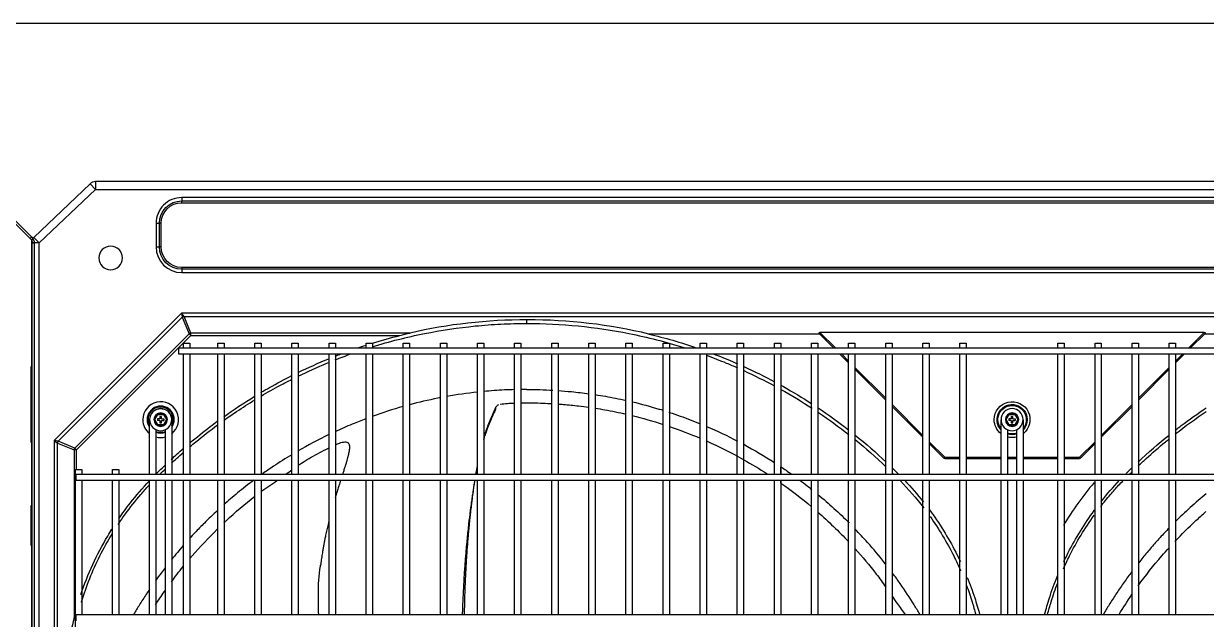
# Model space of a CAD drawing. Header units: millimetres. Extents: x 0 to 504600, y 0 to 118800.
# Drawn here: x 431758 to 432506, y 46161 to 46538 of the extents above; entities that cross this region are included whole.
import ezdxf

# ---------------------------------------------------------------- set-up
doc = ezdxf.new("R2010")
doc.units = ezdxf.units.MM
doc.header["$LTSCALE"] = 200
doc.layers.add('LG-AIRCON', color=240, linetype='Continuous')

# ---------------------------------------------------------------- blocks, each defined once
blk = doc.blocks.new('UXB1', base_point=(168674.67, -72229.04))
at = {"layer": 'LG-AIRCON', "color": 0}
for p, q in [((168053.54, -72188.36), (168053.54, -71507.37)), ((168058.54, -71507.37), (168058.54, -72188.36)), ((168067.94, -72063.22), (168067.94, -71572.66)), ((168070.06, -71574.19), (168070.06, -72061.7)), ((168081.39, -71590.98), (168081.39, -72044.9)), ((168081.96, -71949.12), (168081.96, -71951.12)), ((168080.54, -72057.36), (168080.54, -71950.89)), ((168081.96, -71951.12), (168081.96, -71953.12)), ((168081.96, -71953.12), (169266.49, -71953.12)), ((168085.39, -72037.9), (168085.39, -71953.12)), ((168104.89, -71953.12), (168104.89, -72037.9)), ((168108.89, -72037.9), (168108.89, -71953.12)), ((168128.39, -71953.12), (168128.39, -72037.9)), ((168132.39, -72037.9), (168132.39, -71953.12)), ((168138.38, -71953.12), (168138.38, -72037.91)), ((168142.38, -72037.91), (168142.38, -71953.12)), ((168149.95, -71953.11), (168149.95, -72037.9)), ((168153.95, -72037.9), (168153.95, -71953.11)), ((168171.52, -71953.11), (168171.52, -72037.9)), ((168175.52, -72037.9), (168175.52, -71953.11)), ((168195.02, -71953.11), (168195.02, -72037.9)), ((168199.01, -72037.9), (168199.01, -71953.11)), ((168218.51, -71953.11), (168218.51, -72037.9)), ((168222.51, -72037.9), (168222.51, -71953.11)), ((168242.01, -71953.11), (168242.01, -72037.9)), ((168246.01, -72037.9), (168246.01, -71953.11)), ((168265.5, -71953.11), (168265.5, -72037.9)), ((168269.5, -72037.9), (168269.5, -71953.11)), ((168289, -71953.11), (168289, -72037.9)), ((168293, -72037.9), (168293, -71953.11)), ((168312.5, -71953.11), (168312.5, -72037.9)), ((168316.5, -72037.9), (168316.5, -71953.11)), ((168335.99, -71953.11), (168335.99, -72037.9)), ((168339.99, -72037.9), (168339.99, -71953.11)), ((168359.49, -71953.11), (168359.49, -72037.9)), ((168363.49, -72037.9), (168363.49, -71953.11)), ((168382.99, -71953.11), (168382.99, -72037.9)), ((168386.99, -72037.9), (168386.99, -71953.11)), ((168406.48, -71953.11), (168406.48, -72037.9)), ((168410.48, -72037.9), (168410.48, -71953.11)), ((168429.98, -71953.11), (168429.98, -72037.9)), ((168433.98, -72037.9), (168433.98, -71953.11)), ((168453.48, -71953.11), (168453.48, -72037.9)), ((168457.47, -72037.9), (168457.47, -71953.11)), ((168476.97, -71953.11), (168476.97, -72037.9)), ((168480.97, -72037.9), (168480.97, -71953.11)), ((168500.47, -71953.11), (168500.47, -72037.9)), ((168504.47, -72037.9), (168504.47, -71953.11)), ((168523.96, -71953.11), (168523.96, -72037.9)), ((168527.96, -72037.9), (168527.96, -71953.11)), ((168547.46, -71953.11), (168547.46, -72037.9)), ((168551.46, -72037.9), (168551.46, -71953.11)), ((168570.96, -71953.11), (168570.96, -72037.9)), ((168574.96, -72037.9), (168574.96, -71953.11)), ((168594.45, -71953.11), (168594.45, -72037.9)), ((168598.45, -72037.9), (168598.45, -71953.11)), ((168617.95, -71953.11), (168617.95, -72037.9)), ((168621.95, -72037.9), (168621.95, -71953.11)), ((168641.45, -71953.11), (168641.45, -72037.9)), ((168645.45, -72037.9), (168645.45, -71953.11)), ((168667.44, -71953.12), (168667.44, -72037.9)), ((168671.44, -72037.9), (168671.44, -71953.12)), ((168677.44, -71953.12), (168677.44, -72037.91)), ((168681.43, -72037.91), (168681.44, -71953.12)), ((168703.44, -71953.11), (168703.44, -72037.9)), ((168707.44, -72037.9), (168707.44, -71953.11)), ((168726.93, -71953.11), (168726.93, -72037.9)), ((168730.93, -72037.9), (168730.93, -71953.11)), ((168750.43, -71953.11), (168750.43, -72037.9)), ((168754.43, -72037.9), (168754.43, -71953.11)), ((168773.93, -71953.11), (168773.93, -72037.9)), ((168777.92, -72037.9), (168777.92, -71953.11)), ((168053.34, -71997.24), (168053.34, -72000.24)), ((168053.34, -72000.24), (168053.34, -72022.08)), ((168053.54, -72000.24), (168053.34, -72000.24)), ((169266.49, -72037.91), (168081.96, -72037.91)), ((168081.96, -72037.91), (168081.96, -72039.9)), ((168528.01, -72036.36), (168528.01, -72037.9)), ((168081.39, -72044.9), (168085.39, -72044.9)), ((168081.96, -72039.9), (168081.96, -72041.9)), ((168081.96, -72041.9), (169266.49, -72041.9)), ((168082.09, -72044.9), (168082.09, -72057.36)), ((168085.39, -72044.9), (168085.39, -72041.9)), ((168104.89, -72041.9), (168104.89, -72044.9)), ((168104.89, -72044.9), (168108.89, -72044.9)), ((168108.89, -72044.9), (168108.89, -72041.9)), ((168128.39, -72041.9), (168128.39, -72053.25)), ((168132.39, -72053.25), (168132.39, -72041.9)), ((168138.38, -72041.9), (168138.38, -72053.25)), ((168142.38, -72053.25), (168142.38, -72041.9)), ((168149.95, -72041.9), (168149.95, -72117.89)), ((168153.95, -72117.89), (168153.95, -72041.9)), ((168171.52, -72041.9), (168171.52, -72117.89)), ((168175.52, -72117.89), (168175.52, -72041.9)), ((168195.02, -72041.9), (168195.02, -72117.89)), ((168199.01, -72117.89), (168199.01, -72041.9)), ((168218.51, -72041.9), (168218.51, -72117.89)), ((168222.51, -72117.89), (168222.51, -72041.9)), ((168242.01, -72041.9), (168242.01, -72117.89)), ((168246.01, -72117.89), (168246.01, -72041.9)), ((168265.5, -72041.9), (168265.5, -72117.89)), ((168269.5, -72117.89), (168269.5, -72041.9)), ((168289, -72041.9), (168289, -72117.89)), ((168293, -72117.89), (168293, -72041.9)), ((168312.5, -72041.9), (168312.5, -72117.89)), ((168316.5, -72117.89), (168316.5, -72041.9)), ((168335.99, -72041.9), (168335.99, -72117.89)), ((168339.99, -72117.89), (168339.99, -72041.9)), ((168359.49, -72041.9), (168359.49, -72117.89)), ((168363.49, -72117.89), (168363.49, -72041.9)), ((168382.99, -72041.9), (168382.99, -72117.89)), ((168386.99, -72117.89), (168386.99, -72041.9)), ((168406.48, -72041.9), (168406.48, -72117.89)), ((168410.48, -72117.89), (168410.48, -72041.9)), ((168429.98, -72041.9), (168429.98, -72117.89)), ((168433.98, -72117.89), (168433.98, -72041.9)), ((168453.48, -72041.9), (168453.48, -72117.89)), ((168457.47, -72117.89), (168457.47, -72041.9)), ((168476.97, -72041.9), (168476.97, -72117.89)), ((168480.97, -72117.89), (168480.97, -72041.9)), ((168500.47, -72041.9), (168500.47, -72117.89)), ((168504.47, -72117.89), (168504.47, -72041.9)), ((168523.96, -72041.9), (168523.96, -72117.89)), ((168527.96, -72117.89), (168527.96, -72041.9)), ((168528.01, -72041.9), (168528.01, -72046.62)), ((168547.46, -72041.9), (168547.46, -72117.89)), ((168551.46, -72117.89), (168551.46, -72041.9)), ((168570.96, -72041.9), (168570.96, -72117.89)), ((168574.96, -72117.89), (168574.96, -72041.9)), ((168594.45, -72041.9), (168594.45, -72117.89)), ((168598.45, -72117.89), (168598.45, -72041.9)), ((168617.95, -72041.9), (168617.95, -72117.89)), ((168621.95, -72117.89), (168621.95, -72041.9)), ((168641.45, -72041.9), (168641.45, -72117.89)), ((168645.45, -72117.89), (168645.45, -72041.9)), ((168667.44, -72041.9), (168667.44, -72053.25)), ((168671.44, -72053.25), (168671.44, -72041.9)), ((168677.44, -72041.9), (168677.44, -72053.25)), ((168681.43, -72053.25), (168681.43, -72041.9)), ((168703.44, -72041.9), (168703.44, -72117.89)), ((168707.44, -72117.89), (168707.44, -72041.9)), ((168726.93, -72041.9), (168726.93, -72117.89)), ((168730.93, -72117.89), (168730.93, -72041.9)), ((168750.43, -72041.9), (168750.43, -72117.89)), ((168754.43, -72117.89), (168754.43, -72041.9)), ((168773.93, -72041.9), (168773.93, -72117.89)), ((168777.92, -72117.89), (168777.92, -72041.9)), ((168128.39, -72053.25), (168128.39, -72056.07)), ((168132.39, -72056.07), (168132.39, -72053.25)), ((168138.38, -72053.25), (168138.38, -72056.08)), ((168142.38, -72056.08), (168142.38, -72053.25)), ((168621.95, -72061.41), (168631.22, -72052.14)), ((168621.95, -72062.54), (168631.78, -72052.71)), ((168631.78, -72052.71), (168631.22, -72052.14)), ((168631.78, -72051.91), (168641.45, -72051.91)), ((168631.78, -72051.91), (168631.78, -72052.71)), ((168631.78, -72052.71), (168641.45, -72052.71)), ((168645.45, -72051.91), (168667.44, -72051.91)), ((168645.45, -72052.71), (168667.44, -72052.71)), ((168667.44, -72053.25), (168667.44, -72056.07)), ((168671.44, -72051.91), (168677.44, -72051.91)), ((168671.44, -72052.71), (168677.44, -72052.71)), ((168671.44, -72056.07), (168671.44, -72053.25)), ((168677.44, -72053.25), (168677.44, -72056.08)), ((168681.43, -72051.91), (168703.44, -72051.91)), ((168681.43, -72052.71), (168703.44, -72052.71)), ((168681.43, -72056.08), (168681.43, -72053.25)), ((168707.43, -72051.91), (168717.09, -72051.91)), ((168707.43, -72052.71), (168717.09, -72052.71)), ((168717.09, -72052.71), (168717.09, -72051.91)), ((168717.66, -72052.14), (168717.09, -72052.71)), ((168717.09, -72052.71), (168726.93, -72062.55)), ((168717.66, -72052.14), (168726.93, -72061.41)), ((168067.94, -72063.22), (168070.06, -72061.7)), ((168070.06, -72061.7), (168080.54, -72057.36)), ((168080.99, -72058.46), (168070.52, -72062.8)), ((168082.09, -72057.36), (168080.54, -72057.36)), ((168082.09, -72057.36), (168080.99, -72058.46)), ((168153.42, -72130.88), (168080.99, -72058.46)), ((168082.09, -72057.36), (168154.52, -72129.78)), ((168128.39, -72056.07), (168128.39, -72059.73)), ((168128.39, -72056.49), (168128.39, -72076.32)), ((168128.39, -72056.49), (168128.39, -72076.47)), ((168132.39, -72059.73), (168132.39, -72056.07)), ((168132.39, -72070.16), (168132.39, -72056.49)), ((168138.38, -72056.08), (168138.38, -72059.73)), ((168138.38, -72059.73), (168138.38, -72062.56)), ((168142.38, -72059.73), (168142.38, -72056.08)), ((168142.38, -72056.08), (168142.38, -72056.08)), ((168142.38, -72059.73), (168142.38, -72059.73)), ((168142.38, -72062.56), (168142.38, -72059.73)), ((168667.44, -72056.07), (168667.44, -72059.73)), ((168667.44, -72059.73), (168667.44, -72062.56)), ((168671.44, -72059.73), (168671.44, -72056.07)), ((168671.44, -72062.56), (168671.44, -72059.73)), ((168677.44, -72056.08), (168677.44, -72059.73)), ((168677.44, -72059.73), (168677.44, -72062.56)), ((168681.43, -72059.73), (168681.43, -72056.08)), ((168681.43, -72056.08), (168681.43, -72056.08)), ((168681.43, -72059.73), (168681.43, -72059.73)), ((168681.43, -72062.56), (168681.43, -72059.73)), ((168053.34, -72062.05), (168053.34, -72106.89)), ((168070.52, -72062.8), (168067.94, -72063.22)), ((168148.66, -72143.93), (168067.94, -72063.22)), ((168070.52, -72062.8), (168149.08, -72141.36)), ((168138.38, -72062.56), (168138.38, -72070.16)), ((168142.38, -72076.33), (168142.38, -72062.56)), ((168598.45, -72084.9), (168617.95, -72065.41)), ((168598.45, -72086.04), (168617.95, -72066.54)), ((168667.44, -72062.56), (168667.44, -72076.3)), ((168671.44, -72070.16), (168671.44, -72062.56)), ((168677.44, -72062.56), (168677.44, -72070.16)), ((168681.43, -72076.35), (168681.43, -72062.56)), ((168730.93, -72065.41), (168750.43, -72084.91)), ((168730.93, -72066.55), (168750.43, -72086.04)), ((168131.14, -72076.49), (168133.26, -72072.81)), ((168133.26, -72080.17), (168131.14, -72076.49)), ((168131.14, -72076.49), (168131.71, -72076.49)), ((168133.55, -72073.31), (168131.71, -72076.49)), ((168131.71, -72076.49), (168133.55, -72079.67)), ((168133.26, -72072.81), (168137.51, -72072.81)), ((168133.26, -72072.81), (168133.55, -72073.31)), ((168134.89, -72075.99), (168133.39, -72075.99)), ((168133.39, -72076.99), (168133.39, -72075.99)), ((168137.22, -72073.31), (168133.55, -72073.31)), ((168134.89, -72074.49), (168135.89, -72074.49)), ((168134.89, -72075.99), (168134.89, -72074.49)), ((168135.89, -72074.49), (168135.89, -72075.99)), ((168135.89, -72075.99), (168137.39, -72075.99)), ((168137.22, -72073.31), (168137.51, -72072.81)), ((168139.06, -72076.49), (168137.22, -72073.31)), ((168137.22, -72079.67), (168139.06, -72076.49)), ((168137.39, -72076.99), (168137.39, -72075.99)), ((168137.51, -72072.81), (168139.63, -72076.49)), ((168139.63, -72076.49), (168137.51, -72080.17)), ((168139.06, -72076.49), (168139.63, -72076.49)), ((168670.19, -72076.49), (168672.31, -72072.81)), ((168672.31, -72080.17), (168670.19, -72076.49)), ((168670.19, -72076.49), (168670.77, -72076.49)), ((168672.6, -72073.31), (168670.77, -72076.49)), ((168670.77, -72076.49), (168672.6, -72079.67)), ((168672.31, -72072.81), (168676.56, -72072.81)), ((168672.31, -72072.81), (168672.6, -72073.31)), ((168673.94, -72075.99), (168672.44, -72075.99)), ((168672.44, -72076.99), (168672.44, -72075.99)), ((168676.27, -72073.31), (168672.6, -72073.31)), ((168673.94, -72074.49), (168674.94, -72074.49)), ((168673.94, -72075.99), (168673.94, -72074.49)), ((168674.94, -72074.49), (168674.94, -72075.99)), ((168674.94, -72075.99), (168676.44, -72075.99)), ((168676.27, -72073.31), (168676.56, -72072.81)), ((168678.11, -72076.49), (168676.27, -72073.31)), ((168676.27, -72079.67), (168678.11, -72076.49)), ((168676.44, -72076.99), (168676.44, -72075.99)), ((168676.56, -72072.81), (168678.69, -72076.49)), ((168678.69, -72076.49), (168676.56, -72080.17)), ((168678.11, -72076.49), (168678.69, -72076.49)), ((168133.26, -72080.17), (168133.55, -72079.67)), ((168137.51, -72080.17), (168133.26, -72080.17)), ((168134.89, -72076.99), (168133.39, -72076.99)), ((168133.55, -72079.67), (168137.22, -72079.67)), ((168134.89, -72078.49), (168134.89, -72076.99)), ((168134.89, -72078.49), (168135.89, -72078.49)), ((168135.89, -72076.99), (168135.89, -72078.49)), ((168135.89, -72076.99), (168137.39, -72076.99)), ((168137.22, -72079.67), (168137.51, -72080.17)), ((168672.31, -72080.17), (168672.6, -72079.67)), ((168676.56, -72080.17), (168672.31, -72080.17)), ((168673.94, -72076.99), (168672.44, -72076.99)), ((168672.6, -72079.67), (168676.27, -72079.67)), ((168673.94, -72078.49), (168673.94, -72076.99)), ((168673.94, -72078.49), (168674.94, -72078.49)), ((168674.94, -72076.99), (168674.94, -72078.49)), ((168674.94, -72076.99), (168676.44, -72076.99)), ((168676.27, -72079.67), (168676.56, -72080.17)), ((168574.96, -72108.4), (168594.45, -72088.9)), ((168574.96, -72109.53), (168594.45, -72090.04)), ((168754.43, -72088.91), (168773.92, -72108.41)), ((168754.43, -72090.04), (168773.93, -72109.54)), ((168053.54, -72106.89), (168053.34, -72106.89)), ((168053.34, -72106.89), (168053.34, -72109.89)), ((168565.46, -72117.89), (168570.96, -72112.4)), ((168566.6, -72117.89), (168570.96, -72113.53)), ((168777.92, -72112.41), (168783.41, -72117.89)), ((168777.92, -72113.54), (168782.28, -72117.89)), ((169201.5, -72117.89), (168146.95, -72117.89)), ((168146.95, -72117.89), (168146.95, -72119.89)), ((168146.95, -72119.89), (168146.95, -72121.89)), ((168146.95, -72121.89), (169201.5, -72121.89)), ((168149.95, -72121.89), (168149.95, -72124.89)), ((168149.95, -72124.89), (168153.95, -72124.89)), ((168153.95, -72124.89), (168153.95, -72121.89)), ((168171.52, -72121.89), (168171.52, -72124.89)), ((168171.52, -72124.89), (168175.52, -72124.89)), ((168175.52, -72124.89), (168175.52, -72121.89)), ((168195.02, -72121.89), (168195.02, -72124.89)), ((168195.02, -72124.89), (168199.01, -72124.89)), ((168199.01, -72124.89), (168199.01, -72121.89)), ((168218.51, -72121.89), (168218.51, -72124.89)), ((168218.51, -72124.89), (168222.51, -72124.89)), ((168222.51, -72124.89), (168222.51, -72121.89)), ((168242.01, -72121.89), (168242.01, -72124.89)), ((168242.01, -72124.89), (168246.01, -72124.89)), ((168246.01, -72124.89), (168246.01, -72121.89)), ((168265.5, -72121.89), (168265.5, -72124.89)), ((168265.5, -72124.89), (168269.5, -72124.89)), ((168269.5, -72124.89), (168269.5, -72121.89)), ((168289, -72121.89), (168289, -72124.89)), ((168289, -72124.89), (168293, -72124.89)), ((168293, -72124.89), (168293, -72121.89)), ((168312.5, -72121.89), (168312.5, -72124.89)), ((168312.5, -72124.89), (168316.5, -72124.89)), ((168316.5, -72124.89), (168316.5, -72121.89)), ((168335.99, -72121.89), (168335.99, -72124.89)), ((168335.99, -72124.89), (168339.99, -72124.89)), ((168339.99, -72124.89), (168339.99, -72121.89)), ((168359.49, -72121.89), (168359.49, -72124.89)), ((168359.49, -72124.89), (168363.49, -72124.89)), ((168363.49, -72124.89), (168363.49, -72121.89)), ((168382.99, -72121.89), (168382.99, -72124.89)), ((168382.99, -72124.89), (168386.99, -72124.89)), ((168386.99, -72124.89), (168386.99, -72121.89)), ((168406.48, -72121.89), (168406.48, -72124.89)), ((168406.48, -72124.89), (168410.48, -72124.89)), ((168410.48, -72124.89), (168410.48, -72121.89)), ((168429.98, -72121.89), (168429.98, -72124.89)), ((168429.98, -72124.89), (168433.98, -72124.89)), ((168433.98, -72124.89), (168433.98, -72121.89)), ((168453.48, -72121.89), (168453.48, -72124.89)), ((168453.48, -72124.89), (168457.47, -72124.89)), ((168457.47, -72124.89), (168457.47, -72121.89)), ((168476.97, -72121.89), (168476.97, -72124.89)), ((168476.97, -72124.89), (168480.97, -72124.89)), ((168480.97, -72124.89), (168480.97, -72121.89)), ((168500.47, -72121.89), (168500.47, -72124.89)), ((168500.47, -72124.89), (168504.47, -72124.89)), ((168504.47, -72124.89), (168504.47, -72121.89)), ((168523.96, -72121.89), (168523.96, -72124.89)), ((168523.96, -72124.89), (168527.96, -72124.89)), ((168527.96, -72124.89), (168527.96, -72121.89)), ((168547.46, -72121.89), (168547.46, -72124.89)), ((168547.46, -72124.89), (168551.46, -72124.89)), ((168551.46, -72124.89), (168551.46, -72121.89)), ((168552.46, -72130.89), (168561.46, -72121.89)), ((168552.79, -72131.69), (168562.6, -72121.89)), ((168570.96, -72121.89), (168570.96, -72124.89)), ((168570.96, -72124.89), (168574.96, -72124.89)), ((168574.96, -72124.89), (168574.96, -72121.89)), ((168594.45, -72121.89), (168594.45, -72124.89)), ((168594.45, -72124.89), (168598.45, -72124.89)), ((168598.45, -72124.89), (168598.45, -72121.89)), ((168617.95, -72121.89), (168617.95, -72124.89)), ((168617.95, -72124.89), (168621.95, -72124.89)), ((168621.95, -72124.89), (168621.95, -72121.89)), ((168641.45, -72121.89), (168641.45, -72124.89)), ((168641.45, -72124.89), (168645.45, -72124.89)), ((168645.45, -72124.89), (168645.45, -72121.89)), ((168703.44, -72121.89), (168703.44, -72124.89)), ((168703.44, -72124.89), (168707.44, -72124.89)), ((168707.44, -72124.89), (168707.44, -72121.89)), ((168726.93, -72121.89), (168726.93, -72124.89)), ((168726.93, -72124.89), (168730.93, -72124.89)), ((168730.93, -72124.89), (168730.93, -72121.89)), ((168750.43, -72121.89), (168750.43, -72124.89)), ((168750.43, -72124.89), (168754.43, -72124.89)), ((168754.43, -72124.89), (168754.43, -72121.89)), ((168773.93, -72121.89), (168773.93, -72124.89)), ((168773.93, -72124.89), (168777.92, -72124.89)), ((168777.92, -72124.89), (168777.92, -72121.89)), ((168786.28, -72121.89), (168796.08, -72131.69)), ((168787.41, -72121.89), (168796.41, -72130.89)), ((168149.08, -72141.36), (168153.42, -72130.88)), ((168154.52, -72131.34), (168150.18, -72141.81)), ((168154.52, -72129.78), (168153.42, -72130.88)), ((168154.52, -72129.78), (168286.79, -72129.78)), ((168154.52, -72129.78), (168154.52, -72131.34)), ((168293.28, -72131.34), (168154.52, -72131.34)), ((168552.66, -72130.69), (168444.46, -72130.69)), ((168796.08, -72131.69), (168552.79, -72131.69)), ((168904.43, -72130.69), (168796.21, -72130.69)), ((168148.66, -72143.93), (168149.08, -72141.36)), ((168150.18, -72141.81), (168148.66, -72143.93)), ((169200.23, -72143.93), (168148.66, -72143.93)), ((168150.18, -72141.81), (169198.7, -72141.81)), ((168148.72, -72169.6), (169200.16, -72169.6)), ((168148.72, -72171.73), (168148.72, -72169.6)), ((169200.16, -72171.73), (168148.72, -72171.73)), ((168148.72, -72172.85), (168148.72, -72171.73)), ((169200.16, -72172.85), (168148.72, -72172.85)), ((168058.54, -72188.36), (168053.54, -72188.36)), ((168055, -72191.89), (168058.54, -72188.36)), ((168058.54, -72188.36), (168094.22, -72222.16)), ((168132.48, -72200.84), (168132.48, -72185.85)), ((168132.48, -72185.85), (168134.6, -72185.85)), ((168134.6, -72185.85), (168134.6, -72200.84)), ((168135.72, -72185.85), (168134.6, -72185.85)), ((168135.72, -72185.85), (168135.72, -72200.84)), ((168090.68, -72225.69), (168055, -72191.89)), ((168132.48, -72200.84), (168134.6, -72200.84)), ((168135.72, -72200.84), (168134.6, -72200.84)), ((168148.72, -72213.84), (169200.16, -72213.84)), ((168148.72, -72213.84), (168148.72, -72214.96)), ((168148.72, -72214.96), (169200.16, -72214.96)), ((168148.72, -72217.08), (168148.72, -72214.96)), ((169200.16, -72217.08), (168148.72, -72217.08)), ((168090.68, -72225.69), (168094.22, -72222.16)), ((168094.22, -72222.16), (169255.13, -72222.16)), ((168094.22, -72227.16), (168094.22, -72222.16)), ((169255.13, -72227.16), (168094.22, -72227.16))]:
    blk.add_line(p, q, dxfattribs=at)
for centre, radius in [((168135.39, -72076.49), 7), ((168135.39, -72076.49), 4.25), ((168135.39, -72076.49), 4.25), ((168674.44, -72076.49), 7), ((168674.44, -72076.49), 4.25), ((168674.44, -72076.49), 4.25), ((168103.73, -72178.85), 7.5)]:
    blk.add_circle(centre, radius, dxfattribs=at)
for centre, radius, start, end in [((168054.14, -71997.24), 0.8, 138.58948, 180), ((168631.78, -72052.71), 0.8, 90, 135), ((168717.09, -72052.71), 0.8, 45, 90), ((168674.44, -72076.49), 11.33, 180, 51.85692), ((168674.44, -72076.49), 11.33, 128.13746, 180), ((168674.44, -72076.49), 11.33, 74.65506, 105.33943), ((168674.44, -72076.49), 9.56, 71.73561, 108.26428), ((168674.44, -72076.49), 9, 70.54325, 109.45702), ((168674.44, -72076.49), 9.56, 137.01949, 0), ((168674.44, -72076.49), 9, 141.03565, 0), ((168674.44, -72076.49), 9.56, 0, 42.98056), ((168674.44, -72076.49), 9, 0, 38.95884), ((168148.72, -72185.85), 14.12, 90, 180), ((168148.72, -72185.85), 13, 90, 180), ((168148.72, -72200.84), 14.12, 180, 270), ((168148.72, -72200.84), 13, 180, 270)]:
    blk.add_arc(centre, radius, start, end, dxfattribs=at)
at = {"layer": 'LG-AIRCON', "color": 0, "extrusion": (0, 0, -1)}
for centre, radius, start, end in [((-168135.39, -72076.49), 11.33, 0, 51.85121), ((-168135.39, -72076.49), 11.33, 128.14308, 0), ((-168135.39, -72076.49), 11.33, 74.64936, 105.34505), ((-168135.39, -72076.49), 8.56, 69.50254, 110.49186), ((-168135.39, -72076.49), 8, 67.97802, 112.0104), ((-168135.39, -72076.49), 8.56, 0, 35.19559), ((-168135.39, -72076.49), 8.56, 144.78738, 0), ((-168135.39, -72076.49), 8, 151.01995, 0), ((-168135.39, -72076.49), 8, 0, 28.95757), ((-168054.14, -72109.89), 0.8, 318.58948, 0), ((-168148.72, -72185.85), 16.24, 0, 90), ((-168058.54, -72188.36), 5, 315, 0), ((-168148.72, -72200.84), 16.24, 270, 0), ((-168094.22, -72222.16), 5, 270, 315)]:
    blk.add_arc(centre, radius, start, end, dxfattribs=at)
at = {"layer": 'LG-AIRCON', "color": 0}
for centre, major_axis, ratio, start_param, end_param in [((168071.62, -72061.7), (0.84, -2.03), 0.678598, 4.438375, 4.986403), ((168082.09, -72057.36), (0.84, -2.03), 0.678598, 4.438375, 4.986403), ((168154.52, -72129.78), (2.03, -0.84), 0.678598, 4.438375, 4.986403), ((168553.59, -72130.89), (1.37, 0.57), 0.414214, 2.356194, 3.926991), ((168795.28, -72130.89), (-1.37, 0.57), 0.414214, 2.356194, 3.926991), ((168150.18, -72140.26), (2.03, -0.84), 0.678598, 4.438375, 4.986403)]:
    blk.add_ellipse(centre, major_axis=major_axis, ratio=ratio, start_param=start_param, end_param=end_param, dxfattribs=at)
for points, knots in [([(168080.54, -71950.89), (168077.66, -71939.35), (168075.87, -71927.64), (168074.77, -71909.79), (168074.51, -71903.82), (168073.96, -71891.89), (168073.71, -71885.92), (168072.62, -71856.05), (168072.18, -71832.07), (168072.18, -71808.1)], [0, 0, 0, 0, 0.25, 0.25, 0.375, 0.375, 0.5, 0.5, 1, 1, 1, 1]), ([(168128.31, -71969.03), (168127.63, -71968.03), (168125.46, -71964.8), (168122.11, -71959.57), (168119.52, -71955.28), (168118.35, -71953.29)], [0, 0, 0, 0, 0.194465, 0.627386, 1, 1, 1, 1]), ([(168236.52, -71984.62), (168236.47, -71984.32), (168235.28, -71978.19), (168234.96, -71967.61), (168235.03, -71957.37), (168235.24, -71953.12)], [0, 0, 0, 0, 0.028763, 0.596266, 1, 1, 1, 1]), ([(168326.54, -71953.11), (168326.54, -71953.41), (168326.54, -71954.08), (168326.59, -71955.21), (168326.73, -71956.88), (168326.78, -71958.81), (168326.8, -71961.02), (168326.89, -71963.42), (168327.09, -71965.94), (168327.2, -71968.09), (168327.23, -71969.82), (168327.26, -71971.39), (168327.48, -71973.45), (168327.58, -71975.68), (168327.66, -71977.82), (168327.81, -71980.14), (168328.06, -71982.59), (168328.21, -71984.72), (168328.28, -71986.47), (168328.37, -71988.1), (168328.65, -71990.21), (168328.79, -71992.52), (168328.93, -71994.71), (168329.15, -71997), (168329.45, -71999.39), (168329.64, -72001.52), (168329.76, -72003.32), (168329.92, -72005.03), (168330.27, -72007.2), (168330.46, -72009.76), (168330.69, -72012.03), (168331, -72014.32), (168331.33, -72016.61), (168331.55, -72018.85), (168331.9, -72021.8), (168332.35, -72024.04), (168332.62, -72026.67), (168332.94, -72029.17), (168333.41, -72031.81), (168333.76, -72034.04), (168334.01, -72035.89), (168334.19, -72037.03), (168334.32, -72037.66), (168334.37, -72037.91)], [0, 0, 0, 0, 0.010355, 0.022017, 0.034912, 0.06644, 0.084702, 0.104252, 0.145583, 0.183247, 0.197905, 0.209829, 0.23371, 0.264361, 0.282067, 0.301316, 0.342279, 0.380092, 0.394981, 0.407215, 0.43204, 0.463541, 0.481722, 0.501226, 0.542595, 0.579874, 0.594265, 0.606592, 0.633467, 0.667291, 0.686602, 0.707431, 0.750283, 0.785454, 0.798796, 0.843668, 0.862, 0.881783, 0.924485, 0.963805, 0.979109, 0.991789, 1, 1, 1, 1]), ([(168327.77, -71953.1), (168327.78, -71953.53), (168327.79, -71954.28), (168327.81, -71955.69), (168327.84, -71957.01), (168327.87, -71958.68), (168327.9, -71960.03), (168327.95, -71961.73), (168327.99, -71963.24), (168328.04, -71964.9), (168328.08, -71966.37), (168328.13, -71967.85), (168328.19, -71969.49), (168328.24, -71970.96), (168328.31, -71972.6), (168328.37, -71974.08), (168328.44, -71975.74), (168328.51, -71977.25), (168328.59, -71978.76), (168328.67, -71980.41), (168328.75, -71981.87), (168328.84, -71983.49), (168328.92, -71984.94), (168329.02, -71986.56), (168329.12, -71988.17), (168329.21, -71989.62), (168329.32, -71991.24), (168329.42, -71992.71), (168329.54, -71994.35), (168329.65, -71995.82), (168329.76, -71997.26), (168329.88, -71998.85), (168330.01, -72000.43), (168330.14, -72002), (168330.28, -72003.58), (168330.41, -72004.99), (168330.55, -72006.56), (168330.68, -72007.98), (168330.83, -72009.57), (168330.98, -72011), (168331.12, -72012.42), (168331.28, -72013.97), (168331.43, -72015.36), (168331.59, -72016.88), (168331.75, -72018.25), (168331.92, -72019.77), (168332.1, -72021.29), (168332.26, -72022.65), (168332.45, -72024.16), (168332.62, -72025.53), (168332.82, -72027.05), (168333, -72028.42), (168333.18, -72029.77), (168333.38, -72031.25), (168333.57, -72032.56), (168333.78, -72034.02), (168333.95, -72035.18), (168334.16, -72036.58), (168334.28, -72037.4), (168334.36, -72037.92)], [0, 0, 0, 0, 0.014465, 0.025686, 0.048127, 0.059348, 0.081789, 0.09301, 0.115451, 0.132282, 0.149113, 0.165944, 0.182775, 0.205216, 0.216437, 0.238878, 0.255709, 0.27254, 0.289371, 0.306202, 0.328643, 0.339864, 0.362305, 0.379136, 0.395967, 0.418408, 0.429629, 0.45207, 0.468901, 0.485732, 0.502563, 0.519394, 0.541835, 0.558666, 0.575497, 0.597939, 0.609159, 0.631601, 0.648431, 0.665262, 0.682093, 0.698924, 0.721366, 0.732586, 0.755028, 0.771859, 0.78869, 0.811131, 0.822351, 0.844793, 0.861624, 0.878455, 0.895286, 0.912117, 0.934558, 0.945779, 0.96822, 0.97944, 1, 1, 1, 1]), ([(168598.43, -71964.74), (168599.52, -71963.17), (168602.24, -71959.31), (168605.08, -71955.48), (168606.71, -71953.15)], [0, 0, 0, 0, 0.404883, 1, 1, 1, 1]), ([(168616.03, -71953.29), (168614.86, -71955.28), (168610.87, -71961.89), (168605.12, -71970.6), (168600.36, -71977.17), (168598.73, -71979.35)], [0, 0, 0, 0, 0.221999, 0.739418, 1, 1, 1, 1]), ([(168645.61, -71971.51), (168646.88, -71968.1), (168648.05, -71964.65), (168649.93, -71958.52), (168650.69, -71955.84), (168651.38, -71953.15)], [0, 0, 0, 0, 0.563574, 0.563574, 1, 1, 1, 1]), ([(168646.06, -71976.67), (168647.78, -71972.41), (168649.35, -71968.1), (168651.88, -71960.28), (168652.91, -71956.77), (168653.84, -71953.23)], [0, 0, 0, 0, 0.555539, 0.555539, 1, 1, 1, 1]), ([(168695.03, -71953.19), (168695.96, -71956.71), (168696.98, -71960.2), (168699.62, -71968.38), (168701.33, -71973.05), (168703.22, -71977.66)], [0, 0, 0, 0, 0.420981, 0.420981, 1, 1, 1, 1]), ([(168696.9, -71953.13), (168697.6, -71955.83), (168698.36, -71958.52), (168700.42, -71965.24), (168701.81, -71969.28), (168703.34, -71973.27)], [0, 0, 0, 0, 0.398194, 0.398194, 1, 1, 1, 1]), ([(168750.15, -71980.16), (168749.96, -71979.9), (168748.13, -71977.45), (168744.75, -71972.78), (168740.18, -71966.06), (168736.02, -71959.57), (168733.43, -71955.28), (168732.26, -71953.29)], [0, 0, 0, 0, 0.030003, 0.283624, 0.535302, 0.785046, 1, 1, 1, 1]), ([(168085.15, -71960.77), (168085.19, -71960.91), (168085.23, -71961.05), (168088.32, -71971.11), (168092.25, -71980.94), (168099.34, -71995.11), (168101.98, -71999.87), (168104.82, -72004.5)], [0, 0, 0, 0, 0.009339, 0.009339, 0.659059, 0.659059, 1, 1, 1, 1]), ([(168132.06, -71959.21), (168133.91, -71962.08), (168136, -71965.18), (168138.16, -71968.26), (168138.34, -71968.51)], [0, 0, 0, 0, 0.918999, 1, 1, 1, 1]), ([(168084.9, -71965.82), (168089.24, -71978.75), (168094.9, -71991.07), (168102.72, -72004.28), (168103.61, -72005.75), (168104.53, -72007.2)], [0, 0, 0, 0, 0.888688, 0.888688, 1, 1, 1, 1]), ([(168575.05, -71994.81), (168579.71, -71989.71), (168586.43, -71981.79), (168592.5, -71973.25), (168594.47, -71970.42)], [0, 0, 0, 0, 0.672281, 1, 1, 1, 1]), ([(168754.24, -71971.31), (168758.91, -71977.77), (168765.26, -71985.82), (168772.18, -71993.6), (168773.67, -71995.24)], [0, 0, 0, 0, 0.788206, 1, 1, 1, 1]), ([(168138.14, -71982.65), (168137.31, -71981.56), (168135.28, -71978.88), (168133.3, -71976.17), (168132.14, -71974.54)], [0, 0, 0, 0, 0.406175, 1, 1, 1, 1]), ([(168241.85, -72012.03), (168241.77, -72011.71), (168241.55, -72010.83), (168241.2, -72009.36), (168240.8, -72007.63), (168240.4, -72005.9), (168240.03, -72004.17), (168239.62, -72002.25), (168239.27, -72000.51), (168238.89, -71998.58), (168238.59, -71997.03), (168238.24, -71995.08), (168237.94, -71993.33), (168237.62, -71991.35), (168237.34, -71989.56), (168237.07, -71987.74), (168236.82, -71985.92), (168236.66, -71984.7), (168236.59, -71984.1)], [0, 0, 0, 0, 0.034815, 0.097756, 0.160698, 0.223639, 0.28658, 0.349522, 0.433443, 0.475404, 0.559326, 0.601287, 0.685208, 0.74815, 0.811091, 0.874032, 0.936973, 1, 1, 1, 1]), ([(168594.65, -71984.7), (168594.33, -71985.11), (168590.57, -71989.9), (168584.21, -71997.54), (168577.74, -72004.39), (168575.08, -72007.17)], [0, 0, 0, 0, 0.052501, 0.612417, 1, 1, 1, 1]), ([(168622.07, -72019.49), (168628.34, -72011.03), (168633.91, -72002.05), (168639.78, -71990.63), (168640.74, -71988.67), (168641.67, -71986.7)], [0, 0, 0, 0, 0.829987, 0.829987, 1, 1, 1, 1]), ([(168622.48, -72015.23), (168628.12, -72007.29), (168633.12, -71998.96), (168639.02, -71987.17), (168640.47, -71984.05), (168641.84, -71980.88)], [0, 0, 0, 0, 0.739872, 0.739872, 1, 1, 1, 1]), ([(168706.99, -71982.13), (168708.2, -71984.87), (168709.47, -71987.58), (168715.3, -71999.24), (168720.49, -72007.82), (168726.36, -72015.99)], [0, 0, 0, 0, 0.228133, 0.228133, 1, 1, 1, 1]), ([(168707.22, -71986.71), (168708.1, -71988.6), (168709.02, -71990.47), (168714.72, -72001.6), (168720.27, -72010.57), (168726.53, -72019.08), (168726.62, -72019.21), (168726.71, -72019.33)], [0, 0, 0, 0, 0.165073, 0.165073, 0.987864, 0.987864, 1, 1, 1, 1]), ([(168773.8, -72007.83), (168772.87, -72006.88), (168769.99, -72003.89), (168765.31, -71998.76), (168759.83, -71992.42), (168756.2, -71987.96), (168754.37, -71985.63), (168754.25, -71985.48)], [0, 0, 0, 0, 0.134617, 0.418834, 0.70095, 0.980961, 1, 1, 1, 1]), ([(168149.73, -71996.8), (168148.45, -71995.34), (168145.94, -71992.4), (168143.49, -71989.42), (168142.29, -71987.93)], [0, 0, 0, 0, 0.502284, 1, 1, 1, 1]), ([(168153.85, -71988.52), (168154.35, -71989.11), (168159.82, -71995.48), (168165.67, -72001.68), (168171.24, -72007.15)], [0, 0, 0, 0, 0.092857, 1, 1, 1, 1]), ([(168163.05, -72011.05), (168161.06, -72009.03), (168157.89, -72005.81), (168154.82, -72002.49), (168153.69, -72001.25)], [0, 0, 0, 0, 0.627651, 1, 1, 1, 1]), ([(168777.56, -71999.43), (168781.79, -72003.9), (168788.23, -72010.28), (168795.02, -72016.46), (168797.19, -72018.37)], [0, 0, 0, 0, 0.68539, 1, 1, 1, 1]), ([(168108.46, -72010.21), (168109.94, -72012.43), (168111.46, -72014.62), (168116.08, -72020.99), (168119.32, -72025.08), (168124.45, -72031.05), (168126.21, -72033.01), (168128.1, -72035.03), (168128.19, -72035.13), (168128.29, -72035.23)], [0, 0, 0, 0, 0.252174, 0.252174, 0.74207, 0.74207, 0.987018, 0.987018, 1, 1, 1, 1]), ([(168108.85, -72013.77), (168111.17, -72017.16), (168113.61, -72020.48), (168119.95, -72028.56), (168123.97, -72033.22), (168128.23, -72037.7)], [0, 0, 0, 0, 0.39962, 0.39962, 1, 1, 1, 1]), ([(168175.43, -72011.19), (168175.91, -72011.64), (168182.11, -72017.47), (168188.62, -72023.13), (168194.98, -72027.96)], [0, 0, 0, 0, 0.077831, 1, 1, 1, 1]), ([(168797.39, -72029.62), (168793.93, -72026.77), (168790.54, -72023.83), (168784.04, -72017.94), (168780.95, -72015.02), (168777.88, -72011.98)], [0, 0, 0, 0, 0.511236, 0.511236, 1, 1, 1, 1]), ([(168194.39, -72038.18), (168190.88, -72035.56), (168187.43, -72032.86), (168181.07, -72027.64), (168178.16, -72025.15), (168175.29, -72022.6)], [0, 0, 0, 0, 0.533334, 0.533334, 1, 1, 1, 1]), ([(168730.42, -72021.44), (168732.42, -72024.03), (168734.5, -72026.57), (168738.36, -72031.05), (168740.11, -72033.01), (168742.86, -72035.95), (168743.84, -72036.97), (168744.82, -72037.98)], [0, 0, 0, 0, 0.449884, 0.449884, 0.8085, 0.8085, 1, 1, 1, 1]), ([(168249.28, -72037.92), (168249.28, -72037.91), (168249.14, -72037.44), (168248.83, -72036.48), (168248.42, -72035.18), (168248.01, -72033.86), (168247.59, -72032.52), (168247.17, -72031.15), (168246.75, -72029.78), (168246.35, -72028.44), (168246.06, -72027.45), (168245.92, -72026.98)], [0, 0, 0, 0, 0.000305, 0.138428, 0.276551, 0.368633, 0.506756, 0.644879, 0.736961, 0.875084, 1, 1, 1, 1]), ([(168539.99, -72038.19), (168541.54, -72037.03), (168543.08, -72035.85), (168545.59, -72033.9), (168546.57, -72033.12), (168547.55, -72032.34)], [0, 0, 0, 0, 0.608126, 0.608126, 1, 1, 1, 1]), ([(168218.34, -72054.28), (168214.43, -72051.93), (168210.58, -72049.49), (168204.45, -72045.39), (168202.13, -72043.78), (168199.83, -72042.15)], [0, 0, 0, 0, 0.617576, 0.617576, 1, 1, 1, 1]), ([(168254.72, -72060.8), (168254.76, -72060.66), (168254.82, -72060.4), (168254.88, -72060.1), (168254.92, -72059.64), (168254.93, -72059.28), (168254.93, -72058.84), (168254.9, -72058.33), (168254.86, -72057.87), (168254.78, -72057.27), (168254.7, -72056.75), (168254.59, -72056.12), (168254.47, -72055.52), (168254.3, -72054.75), (168254.12, -72053.97), (168253.91, -72053.16), (168253.72, -72052.43), (168253.53, -72051.69), (168253.28, -72050.81), (168253.02, -72049.9), (168252.7, -72048.84), (168252.42, -72047.89), (168252.12, -72046.91), (168251.82, -72045.92), (168251.46, -72044.77), (168251.09, -72043.59), (168250.77, -72042.6), (168250.6, -72042.05), (168250.52, -72041.8)], [0, 0, 0, 0, 0.051203, 0.085927, 0.120651, 0.155375, 0.190098, 0.224822, 0.259546, 0.29427, 0.328994, 0.363718, 0.398442, 0.433165, 0.485251, 0.519975, 0.554699, 0.589423, 0.624147, 0.676233, 0.710956, 0.763042, 0.797766, 0.83249, 0.884576, 0.936662, 0.971386, 1, 1, 1, 1]), ([(168335, -72041.9), (168335.01, -72041.91), (168335.08, -72042.36), (168335.23, -72043.24), (168335.45, -72044.53), (168335.65, -72045.66), (168335.84, -72046.66), (168335.94, -72047.24), (168336, -72047.53)], [0, 0, 0, 0, 0.008257, 0.234671, 0.461085, 0.687499, 0.838441, 1, 1, 1, 1]), ([(168335.12, -72041.9), (168335.13, -72041.98), (168335.22, -72042.56), (168335.38, -72043.66), (168335.67, -72045.3), (168335.88, -72046.35), (168336, -72046.92)], [0, 0, 0, 0, 0.049758, 0.328143, 0.614367, 1, 1, 1, 1]), ([(168480.97, -72062.99), (168488.87, -72059.48), (168501.76, -72053.03), (168514.43, -72045.39), (168519.31, -72042.23)], [0, 0, 0, 0, 0.61117, 1, 1, 1, 1]), ([(168142.19, -72048.96), (168143.23, -72049.92), (168144.27, -72050.88), (168146.81, -72053.19), (168148.32, -72054.53), (168149.85, -72055.86)], [0, 0, 0, 0, 0.410399, 0.410399, 1, 1, 1, 1]), ([(168222.49, -72047.56), (168222.74, -72047.72), (168226.23, -72050.09), (168231.65, -72053.32), (168238.02, -72056.67), (168240.92, -72058.14), (168241.98, -72058.67)], [0, 0, 0, 0, 0.039319, 0.566519, 0.843939, 1, 1, 1, 1]), ([(168754.25, -72047.23), (168755.89, -72048.78), (168757.55, -72050.31), (168763.23, -72055.46), (168767.31, -72058.99), (168772.24, -72063.04), (168773.01, -72063.66), (168773.78, -72064.28)], [0, 0, 0, 0, 0.260082, 0.260082, 0.885277, 0.885277, 1, 1, 1, 1]), ([(168153.8, -72061.69), (168158.04, -72065.27), (168162.38, -72068.75), (168168.28, -72073.24), (168169.76, -72074.35), (168171.26, -72075.45)], [0, 0, 0, 0, 0.749906, 0.749906, 1, 1, 1, 1]), ([(168153.94, -72059.39), (168155.15, -72060.4), (168156.36, -72061.41), (168162.1, -72066.13), (168166.72, -72069.72), (168171.42, -72073.19)], [0, 0, 0, 0, 0.211709, 0.211709, 1, 1, 1, 1]), ([(168245.98, -72060.59), (168246.61, -72060.88), (168248.31, -72061.61), (168250.54, -72062.34), (168252.57, -72062.43), (168253.48, -72062.19), (168254.06, -72061.83), (168254.49, -72061.38), (168254.68, -72060.98), (168254.75, -72060.68)], [0, 0, 0, 0, 0.20564, 0.547118, 0.687895, 0.809193, 0.86101, 0.907117, 1, 1, 1, 1]), ([(168265.39, -72077.07), (168262.48, -72075.97), (168259.59, -72074.82), (168253.06, -72072.12), (168249.45, -72070.54), (168245.87, -72068.88)], [0, 0, 0, 0, 0.44095, 0.44095, 1, 1, 1, 1]), ([(168339.99, -72063.85), (168340.02, -72063.94), (168340.13, -72064.33), (168340.28, -72064.83), (168340.56, -72065.74), (168340.97, -72066.97), (168341.56, -72068.77), (168342.77, -72072.18), (168344.3, -72075.92), (168345.86, -72079.5), (168346.75, -72081.28), (168347.29, -72082.41), (168347.61, -72083.28), (168347.69, -72084.21), (168347.78, -72084.66), (168347.8, -72084.85)], [0, 0, 0, 0, 0.011818, 0.05826, 0.078147, 0.142338, 0.204041, 0.310202, 0.571842, 0.682665, 0.781248, 0.831854, 0.86924, 0.927978, 1, 1, 1, 1]), ([(168339.99, -72064.83), (168339.99, -72064.84), (168340.07, -72065.09), (168340.25, -72065.69), (168340.55, -72066.68), (168340.86, -72067.64), (168341.13, -72068.47), (168341.41, -72069.29), (168341.74, -72070.22), (168342.07, -72071.14), (168342.36, -72071.93), (168342.66, -72072.71), (168342.95, -72073.48), (168343.3, -72074.34), (168343.6, -72075.08), (168343.89, -72075.8), (168344.15, -72076.41), (168344.4, -72077.02), (168344.69, -72077.7), (168344.98, -72078.36), (168345.26, -72079.02), (168345.48, -72079.53), (168345.72, -72080.09), (168345.92, -72080.54), (168346.15, -72081.08), (168346.33, -72081.49), (168346.54, -72081.96), (168346.72, -72082.38), (168346.87, -72082.73), (168347.04, -72083.1), (168347.11, -72083.26), (168347.13, -72083.3)], [0, 0, 0, 0, 0.001018, 0.033246, 0.081587, 0.129929, 0.162157, 0.194385, 0.242727, 0.291069, 0.323297, 0.355525, 0.403867, 0.436095, 0.484437, 0.516665, 0.548893, 0.581121, 0.613349, 0.661691, 0.693919, 0.726147, 0.758375, 0.790603, 0.82283, 0.855058, 0.887286, 0.919514, 0.951742, 0.98397, 1, 1, 1, 1]), ([(168131.45, -72082.17), (168131.6, -72082.3), (168132.02, -72082.62), (168132.94, -72083.09), (168134.43, -72083.5), (168136.5, -72083.53), (168138.53, -72082.87), (168140.17, -72081.69), (168141.33, -72080.33), (168142.18, -72078.55), (168142.38, -72077.22), (168142.38, -72076.49)], [0, 0, 0, 0, 0.042244, 0.108681, 0.210744, 0.339451, 0.513473, 0.618017, 0.733965, 0.8613, 1, 1, 1, 1]), ([(168175.52, -72076.15), (168178.14, -72078.02), (168180.79, -72079.85), (168187.24, -72084.17), (168191.06, -72086.61), (168194.93, -72088.98)], [0, 0, 0, 0, 0.415669, 0.415669, 1, 1, 1, 1]), ([(168457.19, -72081.22), (168457.33, -72081.18), (168457.47, -72081.13), (168459.86, -72080.34), (168462.12, -72079.57), (168468.62, -72077.24), (168472.83, -72075.63), (168476.99, -72073.92)], [0, 0, 0, 0, 0.021083, 0.021083, 0.358408, 0.358408, 1, 1, 1, 1]), ([(168777.74, -72069.84), (168778.98, -72070.8), (168780.22, -72071.75), (168786.64, -72076.6), (168791.94, -72080.37), (168797.35, -72083.98)], [0, 0, 0, 0, 0.194449, 0.194449, 1, 1, 1, 1]), ([(168347.22, -72083.51), (168347.39, -72083.82), (168347.75, -72084.47), (168348.16, -72085.21), (168348.71, -72085.7), (168349.22, -72086.03), (168349.5, -72086.17)], [0, 0, 0, 0, 0.181976, 0.413188, 0.708779, 1, 1, 1, 1]), ([(168410.48, -72083.77), (168412.53, -72083.45), (168419.02, -72082.36), (168425.52, -72081.03), (168429.98, -72080.01)], [0, 0, 0, 0, 0.31466, 1, 1, 1, 1]), ([(168434.06, -72087.76), (168439.68, -72086.42), (168445.27, -72084.91), (168451.72, -72082.96), (168452.62, -72082.68), (168453.51, -72082.4)], [0, 0, 0, 0, 0.861253, 0.861253, 1, 1, 1, 1]), ([(168199.01, -72091.43), (168203.02, -72093.8), (168207.08, -72096.09), (168213.59, -72099.58), (168216, -72100.83), (168218.42, -72102.05)], [0, 0, 0, 0, 0.633211, 0.633211, 1, 1, 1, 1]), ([(168312.48, -72090.38), (168311.94, -72090.27), (168311.41, -72090.17), (168304.84, -72088.86), (168298.86, -72087.47), (168292.92, -72085.89)], [0, 0, 0, 0, 0.081892, 0.081892, 1, 1, 1, 1]), ([(168350.36, -72086.39), (168353.39, -72086.69), (168356.44, -72086.91), (168359.46, -72087.03), (168359.49, -72087.03)], [0, 0, 0, 0, 0.989422, 1, 1, 1, 1]), ([(168363.5, -72087.12), (168365, -72087.14), (168370.68, -72087.14), (168377.17, -72086.99), (168382.14, -72086.74), (168382.99, -72086.69)], [0, 0, 0, 0, 0.229112, 0.868027, 1, 1, 1, 1]), ([(168386.99, -72086.43), (168388.14, -72086.35), (168392.48, -72086.02), (168398.97, -72085.36), (168404.32, -72084.67), (168406.48, -72084.36)], [0, 0, 0, 0, 0.175255, 0.666459, 1, 1, 1, 1]), ([(168410.54, -72092.34), (168414.84, -72091.68), (168419.14, -72090.93), (168425.63, -72089.64), (168427.83, -72089.18), (168430.04, -72088.69)], [0, 0, 0, 0, 0.659092, 0.659092, 1, 1, 1, 1]), ([(168528.07, -72098.28), (168528.59, -72098), (168529.1, -72097.71), (168535.74, -72093.98), (168541.75, -72090.37), (168547.62, -72086.57)], [0, 0, 0, 0, 0.077105, 0.077105, 1, 1, 1, 1]), ([(168198.87, -72093.69), (168200.67, -72094.75), (168202.47, -72095.79), (168208.93, -72099.44), (168213.63, -72101.96), (168218.39, -72104.35)], [0, 0, 0, 0, 0.279714, 0.279714, 1, 1, 1, 1]), ([(168359.48, -72095.51), (168357.33, -72095.45), (168355.18, -72095.37), (168348.67, -72095.05), (168344.33, -72094.73), (168339.99, -72094.32)], [0, 0, 0, 0, 0.331279, 0.331279, 1, 1, 1, 1]), ([(168387.01, -72094.93), (168389.86, -72094.73), (168392.7, -72094.49), (168399.21, -72093.85), (168402.88, -72093.42), (168406.53, -72092.92)], [0, 0, 0, 0, 0.43543, 0.43543, 1, 1, 1, 1]), ([(168222.49, -72104.06), (168228.47, -72106.98), (168234.54, -72109.71), (168241.07, -72112.42), (168241.5, -72112.59), (168241.92, -72112.77)], [0, 0, 0, 0, 0.9348, 0.9348, 1, 1, 1, 1]), ([(168481.02, -72117.21), (168485.2, -72115.68), (168489.36, -72114.06), (168495.86, -72111.37), (168498.22, -72110.36), (168500.58, -72109.31)], [0, 0, 0, 0, 0.635021, 0.635021, 1, 1, 1, 1]), ([(168485.11, -72118.2), (168486.14, -72117.81), (168487.16, -72117.42), (168492.36, -72115.39), (168496.5, -72113.67), (168500.62, -72111.86)], [0, 0, 0, 0, 0.197193, 0.197193, 1, 1, 1, 1]), ([(168269.44, -72122.64), (168280.26, -72125.99), (168291.23, -72128.77), (168312.95, -72133.11), (168323.69, -72134.71), (168339.97, -72136.31), (168345.41, -72136.71), (168353.57, -72137.11), (168356.29, -72137.21), (168361.74, -72137.34), (168364.5, -72137.38), (168367.19, -72137.37)], [0, 0, 0, 0, 0.344826, 0.344826, 0.672413, 0.672413, 0.836207, 0.836207, 0.918103, 0.918103, 1, 1, 1, 1]), ([(168367.19, -72137.37), (168388.93, -72137.39), (168410.75, -72135.23), (168443.61, -72128.69), (168455.16, -72125.73), (168466.54, -72122.15)], [0, 0, 0, 0, 0.642828, 0.642828, 1, 1, 1, 1])]:
    blk.add_open_spline(points, degree=3, knots=knots, dxfattribs=at)
for points in [[(168080.54, -71950.89), (168080.81, -71951.97), (168081.09, -71953.06), (168081.38, -71954.16)], [(168742.17, -71953.19), (168744.75, -71957.41), (168747.47, -71961.59), (168750.32, -71965.74)], [(168142.11, -71973.73), (168144.53, -71977.01), (168147.04, -71980.26), (168149.65, -71983.47)], [(168551.49, -72017.96), (168558.2, -72012.08), (168564.71, -72005.79), (168571.01, -71999.15)], [(168171.29, -72018.97), (168168.5, -72016.39), (168165.77, -72013.77), (168163.05, -72011.05)], [(168551.51, -72029.11), (168558.4, -72023.4), (168565.01, -72017.38), (168571.34, -72011.05)], [(168726.43, -72036.7), (168719.14, -72028.17), (168712.62, -72019.1), (168706.88, -72009.5)], [(168528.01, -72036.37), (168534.64, -72031.72), (168541.17, -72026.73), (168547.53, -72021.37)], [(168603.47, -72037.97), (168608.82, -72032.5), (168613.83, -72026.71), (168618.45, -72020.68)], [(168198.94, -72030.89), (168202.21, -72033.25), (168205.55, -72035.55), (168208.9, -72037.89)], [(168606.29, -72038.19), (168610.54, -72033.75), (168614.56, -72029.13), (168618.35, -72024.35)], [(168730.84, -72024.71), (168734.52, -72029.35), (168738.42, -72033.82), (168742.53, -72038.12)], [(168750.53, -72037.47), (168750.42, -72037.58), (168750.31, -72037.69), (168750.2, -72037.8)], [(168132.35, -72041.92), (168132.58, -72042.14), (168132.8, -72042.35), (168133.02, -72042.57)], [(168133.02, -72042.57), (168134.73, -72044.28), (168136.45, -72045.97), (168138.18, -72047.63)], [(168134.9, -72041.96), (168136, -72043.05), (168137.12, -72044.14), (168138.24, -72045.22)], [(168214.59, -72041.9), (168215.89, -72042.84), (168217.18, -72043.78), (168218.48, -72044.72)], [(168528.03, -72046.66), (168530.22, -72045.19), (168532.4, -72043.68), (168534.56, -72042.15)], [(168575.07, -72063.84), (168581.78, -72058.4), (168588.29, -72052.69), (168594.57, -72046.72)], [(168598.52, -72042.91), (168598.84, -72042.59), (168599.17, -72042.27), (168599.5, -72041.95)], [(168598.57, -72045.91), (168599.71, -72044.81), (168600.84, -72043.7), (168601.96, -72042.57)], [(168601.96, -72042.57), (168602.17, -72042.37), (168602.38, -72042.16), (168602.58, -72041.95)], [(168746.29, -72041.94), (168746.5, -72042.15), (168746.71, -72042.36), (168746.93, -72042.57)], [(168746.93, -72042.57), (168748.04, -72043.69), (168749.16, -72044.79), (168750.28, -72045.89)], [(168748.8, -72041.96), (168749.31, -72042.46), (168749.82, -72042.96), (168750.33, -72043.46)], [(168142.11, -72051.34), (168144.61, -72053.66), (168147.14, -72055.94), (168149.7, -72058.17)], [(168504.5, -72060.87), (168511.16, -72057.26), (168517.68, -72053.4), (168524.05, -72049.28)], [(168575.11, -72066.7), (168581.82, -72061.3), (168588.33, -72055.63), (168594.65, -72049.67)], [(168754.18, -72049.62), (168760.52, -72055.6), (168767.08, -72061.32), (168773.86, -72066.76)], [(168241.86, -72066.99), (168235.23, -72063.79), (168228.72, -72060.34), (168222.35, -72056.65)], [(168457.48, -72072.19), (168463.98, -72069.97), (168470.48, -72067.49), (168476.98, -72064.73)], [(168481.03, -72072.22), (168487.66, -72069.37), (168494.16, -72066.29), (168500.53, -72062.97)], [(168551.86, -72081.01), (168558.42, -72076.59), (168564.81, -72071.94), (168571.03, -72067.06)], [(168777.75, -72067.44), (168784.09, -72072.39), (168790.59, -72077.1), (168797.27, -72081.58)], [(168433.98, -72079.06), (168440.46, -72077.46), (168446.97, -72075.62), (168453.47, -72073.52)], [(168551.59, -72083.96), (168558.28, -72079.49), (168564.8, -72074.79), (168571.15, -72069.84)], [(168175.28, -72078.36), (168181.66, -72082.89), (168188.21, -72087.22), (168194.88, -72091.29)], [(168288.94, -72084.8), (168282.35, -72082.94), (168275.82, -72080.85), (168269.38, -72078.54)], [(168528.02, -72095.65), (168534.77, -72091.88), (168541.4, -72087.88), (168547.84, -72083.67)], [(168335.98, -72093.92), (168329.44, -72093.21), (168322.93, -72092.27), (168316.46, -72091.12)], [(168367.19, -72095.61), (168365.95, -72095.61), (168364.72, -72095.6), (168363.49, -72095.59)], [(168367.19, -72095.61), (168372.74, -72095.61), (168378.25, -72095.45), (168383.74, -72095.13)], [(168504.55, -72107.53), (168511.14, -72104.51), (168517.65, -72101.27), (168524.05, -72097.82)], [(168222.38, -72106.34), (168228.8, -72109.46), (168235.31, -72112.38), (168241.9, -72115.08)], [(168504.56, -72110.1), (168511.19, -72107.09), (168517.72, -72103.87), (168524.1, -72100.44)], [(168245.89, -72116.68), (168247.17, -72117.18), (168248.46, -72117.68), (168249.74, -72118.17)], [(168245.96, -72114.39), (168249.24, -72115.69), (168252.53, -72116.92), (168255.84, -72118.11)], [(168260.13, -72121.91), (168261.89, -72122.52), (168263.66, -72123.1), (168265.44, -72123.68)], [(168269.42, -72124.93), (168275.14, -72126.7), (168280.93, -72128.32), (168286.79, -72129.78)], [(168444.46, -72130.69), (168454.63, -72128.27), (168464.64, -72125.38), (168474.48, -72122.03)], [(168286.79, -72129.78), (168288.96, -72130.33), (168291.15, -72130.85), (168293.28, -72131.34)], [(168367.48, -72139.69), (168342.09, -72139.72), (168317.38, -72136.85), (168293.28, -72131.34)], [(168444.46, -72130.69), (168419.47, -72136.64), (168393.84, -72139.72), (168367.49, -72139.69)], [(168367.19, -72137.37), (168367.19, -72137.95), (168367.19, -72138.78), (168367.19, -72139.68)]]:
    blk.add_open_spline(points, degree=3, dxfattribs=at)
blk = doc.blocks.new('UXC')
at = {"layer": 'LG-AIRCON', "color": 0}
for p, q in [((1207.75, 721.4), (1207.75, 40.6)), ((1209.05, 40.6), (1209.05, 721.4)), ((1206.58, 37.77), (1171.29, 2.47)), ((1207.5, 36.85), (1206.58, 37.77)), ((1209.05, 40.6), (1207.75, 40.6)), ((1172.2, 1.55), (1207.5, 36.85))]:
    blk.add_line(p, q, dxfattribs=at)
for radius in [4, 5.3]:
    blk.add_arc((1203.75, 40.6), radius, 315, 0, dxfattribs=at)
blk = doc.blocks.new('UXB+UXC')
at = {"layer": 'LG-AIRCON', "color": 0}
for name, p in [('UXC', (0, 0)), ('UXB1', (1828.38, -0.17))]:
    blk.add_blockref(name, p, dxfattribs=at)

msp = doc.modelspace()

# ---------------------------------------------------------------- linework, layer by layer
at = {"layer": 'LG-AIRCON', "color": 8}
msp.add_lwpolyline([(430024.22, 45578.42), (433104.22, 45578.42), (433104.22, 46538.42), (430024.22, 46538.42)], close=True, dxfattribs=at)

# ---------------------------------------------------------------- block references
at = {"layer": 'LG-AIRCON', "color": 142, "xscale": -1, "rotation": 180}
msp.add_blockref('UXB+UXC', (430555.17, 46440.12), dxfattribs=at)

doc.saveas('drawing.dxf')
